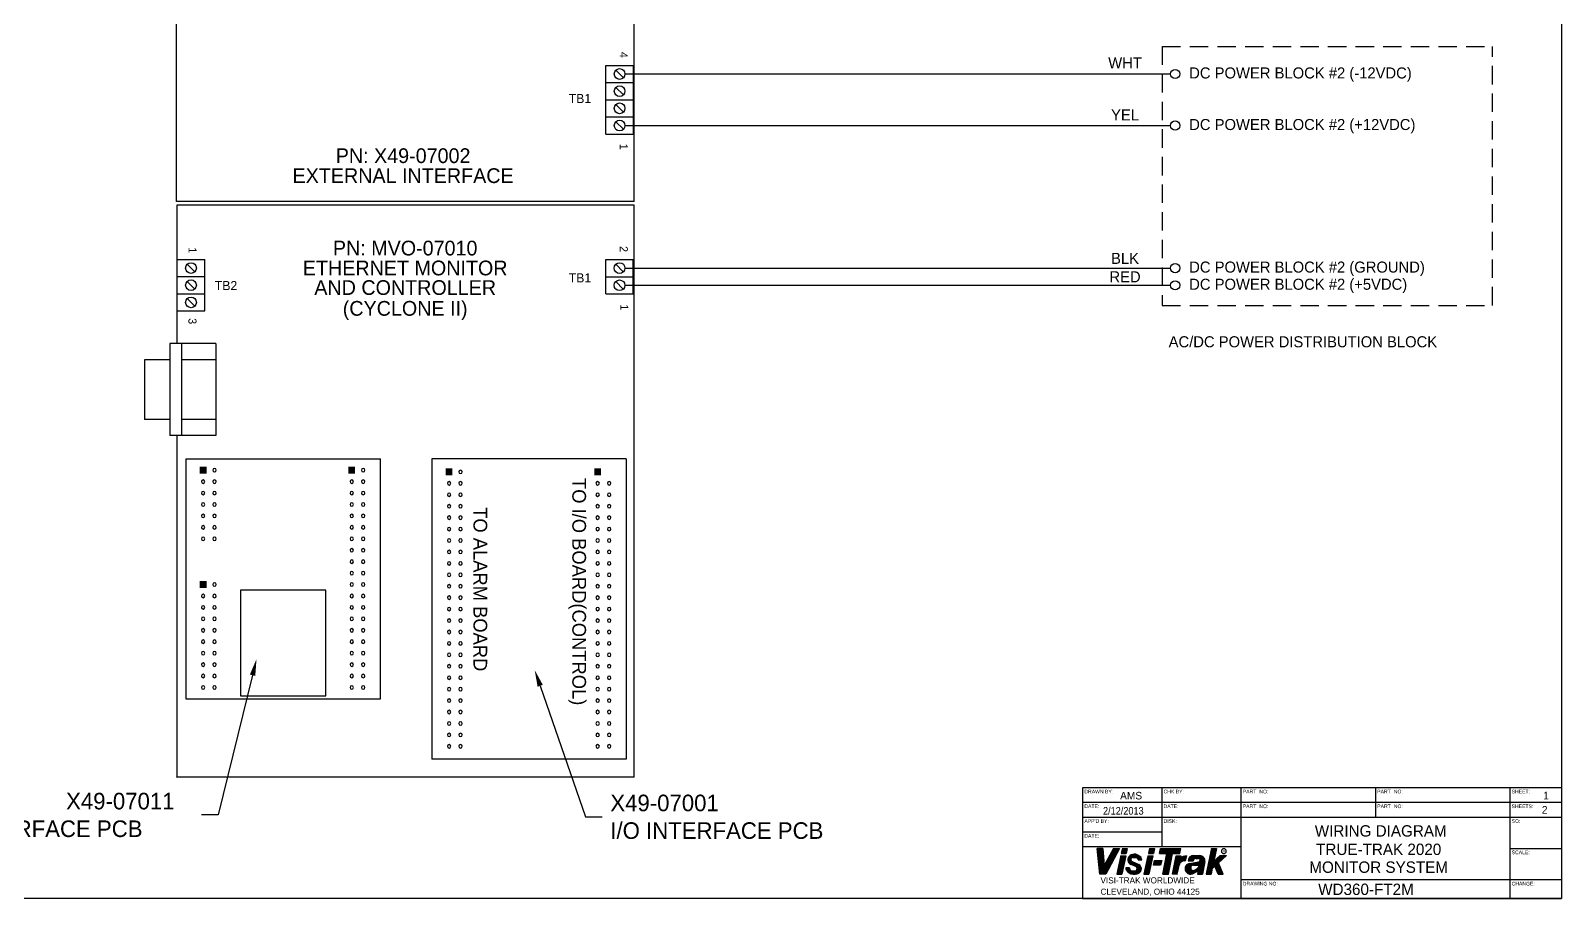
# Model space of a CAD drawing. Extents: x -174 to 511, y -146 to 77.
# Drawn here: x -0.46 to 20.32, y -146.17 to -134.39 of the extents above; entities that cross this region are included whole.
import ezdxf
from ezdxf.enums import TextEntityAlignment as Align

# ---------------------------------------------------------------- set-up
doc = ezdxf.new("R2010")
doc.units = 0
doc.header["$MEASUREMENT"] = 0
doc.linetypes.add('HIDDEN', pattern=[0.375, 0.25, -0.125])
doc.layers.get('0').update_dxf_attribs({"linetype": 'CONTINUOUS'})
for name, color, linetype in [('1', 3, 'CONTINUOUS'), ('1-TOP', 6, 'CONTINUOUS'), ('2-BOTTOM', 7, 'CONTINUOUS'), ('3-SILK1', 9, 'CONTINUOUS'), ('5-BORDERS_PHO', 15, 'CONTINUOUS'), ('TERMINALS', 3, 'CONTINUOUS'), ('TITLE', 2, 'CONTINUOUS')]:
    doc.layers.add(name, color=color, linetype=linetype)

msp = doc.modelspace()

# ---------------------------------------------------------------- linework, layer by layer
at = {"linetype": 'HIDDEN'}
for p, q in [((14.901, -134.609), (14.901, -138.124)), ((14.901, -134.609), (19.383, -134.609)), ((19.383, -138.124), (19.383, -134.609)), ((14.901, -138.124), (19.383, -138.124))]:
    msp.add_line(p, q, dxfattribs=at)
at = {"color": 7}
for p, q in [((7.608, -134.983), (15.013, -134.983)), ((7.608, -135.683), (15.013, -135.683)), ((7.606, -137.618), (15.013, -137.618)), ((7.606, -137.851), (15.013, -137.851)), ((2.055, -138.642), (1.43, -138.642)), ((1.43, -138.642), (1.43, -139.892)), ((1.43, -138.861), (1.087, -138.861)), ((2.055, -138.861), (1.587, -138.861)), ((1.43, -139.673), (1.087, -139.673)), ((2.055, -139.673), (1.587, -139.673)), ((2.055, -139.892), (1.43, -139.892)), ((20.319, -144.673), (20.319, -146.173)), ((13.819, -146.173), (20.319, -146.173))]:
    msp.add_line(p, q, dxfattribs=at)
at = {"color": 7, "linetype": 'Continuous'}
for p, q in [((4.987, -140.209), (4.987, -144.284)), ((7.625, -140.209), (4.987, -140.209)), ((7.625, -140.209), (7.625, -144.284)), ((7.625, -144.284), (4.987, -144.284))]:
    msp.add_line(p, q, dxfattribs=at)
at = {"color": 7}
for points in [[(2.552, -143.144), (2.084, -145.04), (1.859, -145.04)], [(6.457, -143.287), (7.071, -145.065), (7.296, -145.065)]]:
    msp.add_lwpolyline(points, dxfattribs=at)
for centre in [(15.076, -134.983), (15.076, -135.683), (15.076, -137.618), (15.076, -137.851)]:
    msp.add_circle(centre, 0.0625)
for centre, radius, start, end in [((1.648, -140.206), 0.000388, 90, 270), ((1.648, -140.206), 0.000388, 270, 90), ((1.648, -140.206), 0.000388, 90, 270), ((1.648, -140.206), 0.000388, 270, 90), ((1.648, -140.206), 0.000388, 90, 270), ((1.648, -140.206), 0.000388, 270, 90), ((1.648, -140.206), 0.000388, 90, 270), ((1.648, -140.206), 0.000388, 270, 90), ((2.036, -140.361), 0.0233, 90, 270), ((2.036, -140.361), 0.0233, 270, 90), ((4.054, -140.361), 0.0233, 90, 270), ((4.054, -140.361), 0.0233, 270, 90), ((5.375, -140.384), 0.0233, 90, 270), ((5.375, -140.384), 0.0233, 270, 90), ((1.881, -140.516), 0.0233, 90, 270), ((1.881, -140.672), 0.0233, 90, 270), ((1.881, -140.516), 0.0233, 270, 90), ((1.881, -140.672), 0.0233, 270, 90), ((2.036, -140.516), 0.0233, 90, 270), ((2.036, -140.672), 0.0233, 90, 270), ((2.036, -140.516), 0.0233, 270, 90), ((2.036, -140.672), 0.0233, 270, 90), ((3.899, -140.516), 0.0233, 90, 270), ((3.899, -140.672), 0.0233, 90, 270), ((3.899, -140.516), 0.0233, 270, 90), ((3.899, -140.672), 0.0233, 270, 90), ((4.054, -140.516), 0.0233, 90, 270), ((4.054, -140.672), 0.0233, 90, 270), ((4.054, -140.516), 0.0233, 270, 90), ((4.054, -140.672), 0.0233, 270, 90), ((5.22, -140.539), 0.0233, 90, 270), ((5.22, -140.694), 0.0233, 90, 270), ((5.22, -140.539), 0.0233, 270, 90), ((5.22, -140.694), 0.0233, 270, 90), ((5.375, -140.539), 0.0233, 90, 270), ((5.375, -140.694), 0.0233, 90, 270), ((5.375, -140.539), 0.0233, 270, 90), ((5.375, -140.694), 0.0233, 270, 90), ((7.237, -140.539), 0.0233, 90, 270), ((7.237, -140.694), 0.0233, 90, 270), ((7.237, -140.539), 0.0233, 270, 90), ((7.237, -140.694), 0.0233, 270, 90), ((7.393, -140.539), 0.0233, 90, 270), ((7.393, -140.694), 0.0233, 90, 270), ((7.393, -140.539), 0.0233, 270, 90), ((7.393, -140.694), 0.0233, 270, 90), ((1.881, -140.827), 0.0233, 90, 270), ((1.881, -140.827), 0.0233, 270, 90), ((2.036, -140.827), 0.0233, 90, 270), ((2.036, -140.827), 0.0233, 270, 90), ((3.899, -140.827), 0.0233, 90, 270), ((3.899, -140.827), 0.0233, 270, 90), ((4.054, -140.827), 0.0233, 90, 270), ((4.054, -140.827), 0.0233, 270, 90), ((5.22, -140.85), 0.0233, 90, 270), ((5.22, -140.85), 0.0233, 270, 90), ((5.375, -140.85), 0.0233, 90, 270), ((5.375, -140.85), 0.0233, 270, 90), ((7.237, -140.85), 0.0233, 90, 270), ((7.237, -140.85), 0.0233, 270, 90), ((7.393, -140.85), 0.0233, 90, 270), ((7.393, -140.85), 0.0233, 270, 90), ((1.881, -140.982), 0.0233, 90, 270), ((1.881, -140.982), 0.0233, 270, 90), ((2.036, -140.982), 0.0233, 90, 270), ((2.036, -140.982), 0.0233, 270, 90), ((3.899, -140.982), 0.0233, 90, 270), ((3.899, -140.982), 0.0233, 270, 90), ((4.054, -140.982), 0.0233, 90, 270), ((4.054, -140.982), 0.0233, 270, 90), ((5.22, -141.005), 0.0233, 90, 270), ((5.22, -141.005), 0.0233, 270, 90), ((5.375, -141.005), 0.0233, 90, 270), ((5.375, -141.005), 0.0233, 270, 90), ((7.237, -141.005), 0.0233, 90, 270), ((7.237, -141.005), 0.0233, 270, 90), ((7.393, -141.005), 0.0233, 90, 270), ((7.393, -141.005), 0.0233, 270, 90), ((1.881, -141.137), 0.0233, 90, 270), ((1.881, -141.292), 0.0233, 90, 270), ((1.881, -141.137), 0.0233, 270, 90), ((1.881, -141.292), 0.0233, 270, 90), ((2.036, -141.137), 0.0233, 90, 270), ((2.036, -141.292), 0.0233, 90, 270), ((2.036, -141.137), 0.0233, 270, 90), ((2.036, -141.292), 0.0233, 270, 90), ((3.899, -141.137), 0.0233, 90, 270), ((3.899, -141.292), 0.0233, 90, 270), ((3.899, -141.137), 0.0233, 270, 90), ((3.899, -141.292), 0.0233, 270, 90), ((4.054, -141.137), 0.0233, 90, 270), ((4.054, -141.292), 0.0233, 90, 270), ((4.054, -141.137), 0.0233, 270, 90), ((4.054, -141.292), 0.0233, 270, 90), ((5.22, -141.16), 0.0233, 90, 270), ((5.22, -141.315), 0.0233, 90, 270), ((5.22, -141.16), 0.0233, 270, 90), ((5.22, -141.315), 0.0233, 270, 90), ((5.375, -141.16), 0.0233, 90, 270), ((5.375, -141.315), 0.0233, 90, 270), ((5.375, -141.16), 0.0233, 270, 90), ((5.375, -141.315), 0.0233, 270, 90), ((7.237, -141.16), 0.0233, 90, 270), ((7.237, -141.315), 0.0233, 90, 270), ((7.237, -141.16), 0.0233, 270, 90), ((7.237, -141.315), 0.0233, 270, 90), ((7.393, -141.16), 0.0233, 90, 270), ((7.393, -141.315), 0.0233, 90, 270), ((7.393, -141.16), 0.0233, 270, 90), ((7.393, -141.315), 0.0233, 270, 90), ((3.899, -141.448), 0.0233, 90, 270), ((3.899, -141.448), 0.0233, 270, 90), ((4.054, -141.448), 0.0233, 90, 270), ((4.054, -141.448), 0.0233, 270, 90), ((5.22, -141.47), 0.0233, 90, 270), ((5.22, -141.47), 0.0233, 270, 90), ((5.375, -141.47), 0.0233, 90, 270), ((5.375, -141.47), 0.0233, 270, 90), ((7.237, -141.47), 0.0233, 90, 270), ((7.237, -141.47), 0.0233, 270, 90), ((7.393, -141.47), 0.0233, 90, 270), ((7.393, -141.47), 0.0233, 270, 90), ((3.899, -141.603), 0.0233, 90, 270), ((3.899, -141.603), 0.0233, 270, 90), ((4.054, -141.603), 0.0233, 90, 270), ((4.054, -141.603), 0.0233, 270, 90), ((5.22, -141.626), 0.0233, 90, 270), ((5.22, -141.626), 0.0233, 270, 90), ((5.375, -141.626), 0.0233, 90, 270), ((5.375, -141.626), 0.0233, 270, 90), ((7.237, -141.626), 0.0233, 90, 270), ((7.237, -141.626), 0.0233, 270, 90), ((7.393, -141.626), 0.0233, 90, 270), ((7.393, -141.626), 0.0233, 270, 90), ((2.036, -141.913), 0.0233, 90, 270), ((2.036, -141.913), 0.0233, 270, 90), ((3.899, -141.758), 0.0233, 90, 270), ((3.899, -141.913), 0.0233, 90, 270), ((3.899, -141.758), 0.0233, 270, 90), ((3.899, -141.913), 0.0233, 270, 90), ((4.054, -141.758), 0.0233, 90, 270), ((4.054, -141.913), 0.0233, 90, 270), ((4.054, -141.758), 0.0233, 270, 90), ((4.054, -141.913), 0.0233, 270, 90), ((5.22, -141.781), 0.0233, 90, 270), ((5.22, -141.936), 0.0233, 90, 270), ((5.22, -141.781), 0.0233, 270, 90), ((5.22, -141.936), 0.0233, 270, 90), ((5.375, -141.781), 0.0233, 90, 270), ((5.375, -141.936), 0.0233, 90, 270), ((5.375, -141.781), 0.0233, 270, 90), ((5.375, -141.936), 0.0233, 270, 90), ((7.237, -141.781), 0.0233, 90, 270), ((7.237, -141.936), 0.0233, 90, 270), ((7.237, -141.781), 0.0233, 270, 90), ((7.237, -141.936), 0.0233, 270, 90), ((7.393, -141.781), 0.0233, 90, 270), ((7.393, -141.936), 0.0233, 90, 270), ((7.393, -141.781), 0.0233, 270, 90), ((7.393, -141.936), 0.0233, 270, 90), ((1.881, -142.069), 0.0233, 90, 270), ((1.881, -142.069), 0.0233, 270, 90), ((2.036, -142.069), 0.0233, 90, 270), ((2.036, -142.069), 0.0233, 270, 90), ((3.899, -142.069), 0.0233, 90, 270), ((3.899, -142.069), 0.0233, 270, 90), ((4.054, -142.069), 0.0233, 90, 270), ((4.054, -142.069), 0.0233, 270, 90), ((5.22, -142.091), 0.0233, 90, 270), ((5.22, -142.091), 0.0233, 270, 90), ((5.375, -142.091), 0.0233, 90, 270), ((5.375, -142.091), 0.0233, 270, 90), ((7.237, -142.091), 0.0233, 90, 270), ((7.237, -142.091), 0.0233, 270, 90), ((7.393, -142.091), 0.0233, 90, 270), ((7.393, -142.091), 0.0233, 270, 90), ((1.881, -142.224), 0.0233, 90, 270), ((1.881, -142.224), 0.0233, 270, 90), ((2.036, -142.224), 0.0233, 90, 270), ((2.036, -142.224), 0.0233, 270, 90), ((3.899, -142.224), 0.0233, 90, 270), ((3.899, -142.224), 0.0233, 270, 90), ((4.054, -142.224), 0.0233, 90, 270), ((4.054, -142.224), 0.0233, 270, 90), ((5.22, -142.246), 0.0233, 90, 270), ((5.22, -142.246), 0.0233, 270, 90), ((5.375, -142.246), 0.0233, 90, 270), ((5.375, -142.246), 0.0233, 270, 90), ((7.237, -142.246), 0.0233, 90, 270), ((7.237, -142.246), 0.0233, 270, 90), ((7.393, -142.246), 0.0233, 90, 270), ((7.393, -142.246), 0.0233, 270, 90), ((1.881, -142.379), 0.0233, 90, 270), ((1.881, -142.534), 0.0233, 90, 270), ((1.881, -142.379), 0.0233, 270, 90), ((1.881, -142.534), 0.0233, 270, 90), ((2.036, -142.379), 0.0233, 90, 270), ((2.036, -142.534), 0.0233, 90, 270), ((2.036, -142.379), 0.0233, 270, 90), ((2.036, -142.534), 0.0233, 270, 90), ((3.899, -142.379), 0.0233, 90, 270), ((3.899, -142.534), 0.0233, 90, 270), ((3.899, -142.379), 0.0233, 270, 90), ((3.899, -142.534), 0.0233, 270, 90), ((4.054, -142.379), 0.0233, 90, 270), ((4.054, -142.534), 0.0233, 90, 270), ((4.054, -142.379), 0.0233, 270, 90), ((4.054, -142.534), 0.0233, 270, 90), ((5.22, -142.402), 0.0233, 90, 270), ((5.22, -142.557), 0.0233, 90, 270), ((5.22, -142.402), 0.0233, 270, 90), ((5.22, -142.557), 0.0233, 270, 90), ((5.375, -142.402), 0.0233, 90, 270), ((5.375, -142.557), 0.0233, 90, 270), ((5.375, -142.402), 0.0233, 270, 90), ((5.375, -142.557), 0.0233, 270, 90), ((7.237, -142.402), 0.0233, 90, 270), ((7.237, -142.557), 0.0233, 90, 270), ((7.237, -142.402), 0.0233, 270, 90), ((7.237, -142.557), 0.0233, 270, 90), ((7.393, -142.402), 0.0233, 90, 270), ((7.393, -142.557), 0.0233, 90, 270), ((7.393, -142.402), 0.0233, 270, 90), ((7.393, -142.557), 0.0233, 270, 90), ((1.881, -142.689), 0.0233, 90, 270), ((1.881, -142.689), 0.0233, 270, 90), ((2.036, -142.689), 0.0233, 90, 270), ((2.036, -142.689), 0.0233, 270, 90), ((3.899, -142.689), 0.0233, 90, 270), ((3.899, -142.689), 0.0233, 270, 90), ((4.054, -142.689), 0.0233, 90, 270), ((4.054, -142.689), 0.0233, 270, 90), ((5.22, -142.712), 0.0233, 90, 270), ((5.22, -142.712), 0.0233, 270, 90), ((5.375, -142.712), 0.0233, 90, 270), ((5.375, -142.712), 0.0233, 270, 90), ((7.237, -142.712), 0.0233, 90, 270), ((7.237, -142.712), 0.0233, 270, 90), ((7.393, -142.712), 0.0233, 90, 270), ((7.393, -142.712), 0.0233, 270, 90), ((1.881, -142.845), 0.0233, 90, 270), ((1.881, -142.845), 0.0233, 270, 90), ((2.036, -142.845), 0.0233, 90, 270), ((2.036, -142.845), 0.0233, 270, 90), ((3.899, -142.845), 0.0233, 90, 270), ((3.899, -142.845), 0.0233, 270, 90), ((4.054, -142.845), 0.0233, 90, 270), ((4.054, -142.845), 0.0233, 270, 90), ((5.22, -142.867), 0.0233, 90, 270), ((5.22, -142.867), 0.0233, 270, 90), ((5.375, -142.867), 0.0233, 90, 270), ((5.375, -142.867), 0.0233, 270, 90), ((7.237, -142.867), 0.0233, 90, 270), ((7.237, -142.867), 0.0233, 270, 90), ((7.393, -142.867), 0.0233, 90, 270), ((7.393, -142.867), 0.0233, 270, 90), ((1.881, -143), 0.0233, 90, 270), ((1.881, -143.155), 0.0233, 90, 270), ((1.881, -143), 0.0233, 270, 90), ((1.881, -143.155), 0.0233, 270, 90), ((2.036, -143), 0.0233, 90, 270), ((2.036, -143.155), 0.0233, 90, 270), ((2.036, -143), 0.0233, 270, 90), ((2.036, -143.155), 0.0233, 270, 90), ((3.899, -143), 0.0233, 90, 270), ((3.899, -143.155), 0.0233, 90, 270), ((3.899, -143), 0.0233, 270, 90), ((3.899, -143.155), 0.0233, 270, 90), ((4.054, -143), 0.0233, 90, 270), ((4.054, -143.155), 0.0233, 90, 270), ((4.054, -143), 0.0233, 270, 90), ((4.054, -143.155), 0.0233, 270, 90), ((5.22, -143.022), 0.0233, 90, 270), ((5.22, -143.178), 0.0233, 90, 270), ((5.22, -143.022), 0.0233, 270, 90), ((5.22, -143.178), 0.0233, 270, 90), ((5.375, -143.022), 0.0233, 90, 270), ((5.375, -143.178), 0.0233, 90, 270), ((5.375, -143.022), 0.0233, 270, 90), ((5.375, -143.178), 0.0233, 270, 90), ((7.237, -143.022), 0.0233, 90, 270), ((7.237, -143.178), 0.0233, 90, 270), ((7.237, -143.022), 0.0233, 270, 90), ((7.237, -143.178), 0.0233, 270, 90), ((7.393, -143.022), 0.0233, 90, 270), ((7.393, -143.178), 0.0233, 90, 270), ((7.393, -143.022), 0.0233, 270, 90), ((7.393, -143.178), 0.0233, 270, 90), ((1.881, -143.31), 0.0233, 90, 270), ((1.881, -143.31), 0.0233, 270, 90), ((2.036, -143.31), 0.0233, 90, 270), ((2.036, -143.31), 0.0233, 270, 90), ((3.899, -143.31), 0.0233, 90, 270), ((3.899, -143.31), 0.0233, 270, 90), ((4.054, -143.31), 0.0233, 90, 270), ((4.054, -143.31), 0.0233, 90, 270), ((4.054, -143.31), 0.0233, 90, 270), ((4.054, -143.31), 0.0233, 270, 90), ((4.054, -143.31), 0.0233, 270, 90), ((4.054, -143.31), 0.0233, 270, 90), ((5.22, -143.333), 0.0233, 90, 270), ((5.22, -143.333), 0.0233, 270, 90), ((5.375, -143.333), 0.0233, 90, 270), ((5.375, -143.333), 0.0233, 270, 90), ((7.237, -143.333), 0.0233, 90, 270), ((7.237, -143.333), 0.0233, 270, 90), ((7.393, -143.333), 0.0233, 90, 270), ((7.393, -143.333), 0.0233, 270, 90), ((1.648, -143.465), 0.000388, 90, 270), ((1.648, -143.465), 0.000388, 270, 90), ((1.648, -143.465), 0.000388, 90, 270), ((1.648, -143.465), 0.000388, 270, 90), ((5.22, -143.488), 0.0233, 90, 270), ((5.22, -143.488), 0.0233, 270, 90), ((5.375, -143.488), 0.0233, 90, 270), ((5.375, -143.488), 0.0233, 270, 90), ((7.237, -143.488), 0.0233, 90, 270), ((7.237, -143.488), 0.0233, 270, 90), ((7.393, -143.488), 0.0233, 90, 270), ((7.393, -143.488), 0.0233, 270, 90), ((5.22, -143.643), 0.0233, 90, 270), ((5.22, -143.799), 0.0233, 90, 270), ((5.22, -143.643), 0.0233, 270, 90), ((5.22, -143.799), 0.0233, 270, 90), ((5.375, -143.643), 0.0233, 90, 270), ((5.375, -143.799), 0.0233, 90, 270), ((5.375, -143.643), 0.0233, 270, 90), ((5.375, -143.799), 0.0233, 270, 90), ((7.237, -143.643), 0.0233, 90, 270), ((7.237, -143.799), 0.0233, 90, 270), ((7.237, -143.643), 0.0233, 270, 90), ((7.237, -143.799), 0.0233, 270, 90), ((7.393, -143.643), 0.0233, 90, 270), ((7.393, -143.799), 0.0233, 90, 270), ((7.393, -143.643), 0.0233, 270, 90), ((7.393, -143.799), 0.0233, 270, 90), ((5.22, -143.954), 0.0233, 90, 270), ((5.22, -143.954), 0.0233, 270, 90), ((5.375, -143.954), 0.0233, 90, 270), ((5.375, -143.954), 0.0233, 270, 90), ((7.237, -143.954), 0.0233, 90, 270), ((7.237, -143.954), 0.0233, 270, 90), ((7.393, -143.954), 0.0233, 90, 270), ((7.393, -143.954), 0.0233, 270, 90), ((5.22, -144.109), 0.0233, 90, 270), ((5.22, -144.109), 0.0233, 270, 90), ((5.375, -144.109), 0.0233, 90, 270), ((5.375, -144.109), 0.0233, 270, 90), ((7.237, -144.109), 0.0233, 90, 270), ((7.237, -144.109), 0.0233, 270, 90), ((7.393, -144.109), 0.0233, 90, 270), ((7.393, -144.109), 0.0233, 270, 90), ((1.524, -144.525), 0.00194, 90, 270), ((1.524, -144.525), 0.00194, 90, 270), ((1.524, -144.525), 0.00194, 90, 270), ((1.524, -144.525), 0.00194, 90, 270), ((1.524, -144.525), 0.00194, 270, 90), ((1.524, -144.525), 0.00194, 270, 90), ((1.524, -144.525), 0.00194, 270, 90), ((1.524, -144.525), 0.00194, 270, 90), ((7.732, -144.525), 0.00194, 90, 270), ((7.732, -144.525), 0.00194, 90, 270), ((7.732, -144.525), 0.00194, 90, 270), ((7.732, -144.525), 0.00194, 90, 270), ((7.732, -144.525), 0.00194, 270, 90), ((7.732, -144.525), 0.00194, 270, 90), ((7.732, -144.525), 0.00194, 270, 90), ((7.732, -144.525), 0.00194, 270, 90)]:
    msp.add_arc(centre, radius, start, end, dxfattribs=at)
for points in [[(1.928, -140.408), (1.835, -140.408), (1.928, -140.315), (1.835, -140.315)], [(3.945, -140.408), (3.852, -140.408), (3.945, -140.315), (3.852, -140.315)], [(5.266, -140.431), (5.173, -140.431), (5.266, -140.337), (5.173, -140.337)], [(7.284, -140.431), (7.191, -140.431), (7.284, -140.337), (7.191, -140.337)], [(1.928, -141.96), (1.835, -141.96), (1.928, -141.867), (1.835, -141.867)], [(2.516, -143.135), (2.606, -142.925), (2.589, -143.153)], [(6.421, -143.3), (6.383, -143.075), (6.492, -143.275)]]:
    msp.add_solid(points, dxfattribs=at)
at = {"layer": '1-TOP', "color": 7, "linetype": 'Continuous'}
for p, q in [((1.52, -136.716), (1.52, -127.404)), ((7.732, -136.716), (7.732, -127.404))]:
    msp.add_line(p, q, dxfattribs=at)
at = {"layer": '1-TOP', "color": 7}
for p, q in [((7.732, -136.764), (1.524, -136.764)), ((1.524, -136.764), (1.524, -138.642)), ((7.732, -144.525), (7.732, -136.764)), ((1.587, -138.642), (1.587, -139.892)), ((2.055, -138.642), (2.055, -139.892)), ((1.087, -138.861), (1.087, -139.673)), ((1.524, -139.892), (1.524, -144.525)), ((1.524, -144.525), (7.732, -144.525))]:
    msp.add_line(p, q, dxfattribs=at)
at = {"layer": '2-BOTTOM', "color": 7}
msp.add_line((7.732, -136.716), (1.52, -136.716), dxfattribs=at)
at = {"layer": '5-BORDERS_PHO', "color": 7}
for p, q in [((1.648, -140.206), (1.648, -143.465)), ((1.648, -140.206), (4.287, -140.206)), ((4.287, -143.465), (4.287, -140.206)), ((2.389, -141.989), (2.389, -143.425)), ((3.546, -141.989), (2.389, -141.989)), ((3.546, -143.425), (3.546, -141.989)), ((1.648, -143.465), (4.287, -143.465)), ((2.389, -143.425), (3.546, -143.425))]:
    msp.add_line(p, q, dxfattribs=at)
at = {"layer": 'TERMINALS', "color": 7}
for p, q in [((7.348, -135.099), (7.348, -134.866)), ((7.348, -134.866), (7.722, -134.866)), ((7.587, -135.034), (7.484, -134.931)), ((7.722, -134.983), (7.722, -134.866)), ((7.722, -135.216), (7.722, -134.983)), ((7.348, -135.333), (7.348, -135.099)), ((7.348, -135.099), (7.722, -135.099)), ((7.484, -135.165), (7.587, -135.268)), ((7.722, -135.449), (7.722, -135.216)), ((7.348, -135.566), (7.348, -135.333)), ((7.348, -135.333), (7.722, -135.333)), ((7.587, -135.501), (7.484, -135.398)), ((7.722, -135.683), (7.722, -135.449)), ((7.348, -135.8), (7.348, -135.566)), ((7.348, -135.566), (7.722, -135.566)), ((7.484, -135.631), (7.587, -135.734)), ((7.722, -135.8), (7.722, -135.683)), ((7.348, -135.8), (7.722, -135.8)), ((7.348, -135.8), (7.722, -135.8)), ((1.53, -137.5), (1.904, -137.5)), ((1.53, -137.733), (1.53, -137.5)), ((1.904, -137.617), (1.904, -137.5)), ((7.347, -137.735), (7.347, -137.501)), ((7.347, -137.501), (7.721, -137.501)), ((7.721, -137.618), (7.721, -137.501)), ((1.53, -137.967), (1.53, -137.733)), ((1.53, -137.733), (1.904, -137.733)), ((1.769, -137.668), (1.666, -137.565)), ((1.904, -137.85), (1.904, -137.617)), ((7.347, -137.968), (7.347, -137.735)), ((7.347, -137.735), (7.721, -137.735)), ((7.585, -137.669), (7.482, -137.566)), ((7.721, -137.851), (7.721, -137.618)), ((1.53, -137.967), (1.904, -137.967)), ((1.53, -138.2), (1.53, -137.967)), ((1.666, -137.799), (1.769, -137.902)), ((1.904, -138.2), (1.904, -137.85)), ((7.347, -137.968), (7.721, -137.968)), ((7.482, -137.8), (7.585, -137.903)), ((7.721, -137.968), (7.721, -137.851)), ((1.769, -138.135), (1.666, -138.032)), ((1.53, -138.2), (1.904, -138.2))]:
    msp.add_line(p, q, dxfattribs=at)
for centre in [(7.535, -134.983), (7.535, -135.216), (7.535, -135.449), (7.535, -135.683), (1.717, -137.617), (7.534, -137.618), (1.717, -137.85), (7.534, -137.851), (1.717, -138.083)]:
    msp.add_circle(centre, 0.0728, dxfattribs=at)
at = {"layer": 'TITLE', "color": 7}
for p, q in [((20.319, -124.723), (20.319, -146.173)), ((20.319, -144.673), (13.819, -144.673)), ((13.819, -144.673), (13.819, -146.173)), ((14.894, -144.673), (14.894, -145.473)), ((15.969, -144.673), (15.969, -146.173)), ((17.794, -144.673), (17.794, -145.073)), ((19.619, -144.673), (19.619, -146.173)), ((20.319, -144.873), (13.819, -144.873)), ((20.319, -145.073), (13.819, -145.073)), ((14.894, -145.273), (13.819, -145.273)), ((15.969, -145.473), (13.819, -145.473)), ((14.094, -145.495), (14.017, -145.495)), ((14.056, -145.842), (14.017, -145.495)), ((14.018, -145.503), (14.026, -145.495)), ((14.019, -145.511), (14.035, -145.495)), ((14.02, -145.519), (14.044, -145.495)), ((14.021, -145.527), (14.052, -145.495)), ((14.022, -145.535), (14.061, -145.495)), ((14.022, -145.543), (14.07, -145.495)), ((14.023, -145.551), (14.079, -145.495)), ((14.024, -145.559), (14.088, -145.495)), ((14.025, -145.567), (14.094, -145.498)), ((14.026, -145.575), (14.095, -145.506)), ((14.027, -145.583), (14.096, -145.514)), ((14.028, -145.591), (14.096, -145.522)), ((14.029, -145.599), (14.097, -145.53)), ((14.03, -145.607), (14.098, -145.538)), ((14.03, -145.615), (14.098, -145.547)), ((14.031, -145.623), (14.099, -145.555)), ((14.032, -145.631), (14.1, -145.563)), ((14.033, -145.638), (14.1, -145.571)), ((14.034, -145.646), (14.101, -145.579)), ((14.035, -145.654), (14.102, -145.587)), ((14.036, -145.662), (14.103, -145.596)), ((14.037, -145.67), (14.103, -145.604)), ((14.038, -145.678), (14.104, -145.612)), ((14.038, -145.686), (14.105, -145.62)), ((14.039, -145.694), (14.105, -145.628)), ((14.04, -145.702), (14.106, -145.636)), ((14.041, -145.71), (14.107, -145.644)), ((14.042, -145.718), (14.107, -145.653)), ((14.043, -145.726), (14.108, -145.661)), ((14.051, -145.798), (14.282, -145.566)), ((14.052, -145.806), (14.271, -145.586)), ((14.053, -145.813), (14.261, -145.605)), ((14.053, -145.821), (14.251, -145.624)), ((14.054, -145.829), (14.24, -145.644)), ((14.055, -145.837), (14.23, -145.663)), ((14.094, -145.495), (14.113, -145.726)), ((14.239, -145.495), (14.113, -145.726)), ((14.114, -145.726), (14.292, -145.547)), ((14.124, -145.706), (14.303, -145.528)), ((14.32, -145.495), (14.133, -145.842)), ((14.135, -145.687), (14.313, -145.509)), ((14.145, -145.668), (14.318, -145.495)), ((14.156, -145.648), (14.309, -145.495)), ((14.166, -145.629), (14.3, -145.495)), ((14.177, -145.61), (14.291, -145.495)), ((14.187, -145.591), (14.282, -145.495)), ((14.197, -145.571), (14.273, -145.495)), ((14.208, -145.552), (14.265, -145.495)), ((14.218, -145.533), (14.256, -145.495)), ((14.229, -145.513), (14.247, -145.495)), ((14.239, -145.495), (14.32, -145.495)), ((14.338, -145.596), (14.283, -145.842)), ((14.304, -145.747), (14.391, -145.661)), ((14.307, -145.736), (14.393, -145.649)), ((14.309, -145.725), (14.396, -145.638)), ((14.312, -145.713), (14.398, -145.627)), ((14.314, -145.702), (14.401, -145.615)), ((14.317, -145.691), (14.403, -145.604)), ((14.319, -145.679), (14.402, -145.596)), ((14.322, -145.668), (14.393, -145.596)), ((14.324, -145.657), (14.384, -145.596)), ((14.327, -145.645), (14.376, -145.596)), ((14.329, -145.634), (14.367, -145.596)), ((14.332, -145.622), (14.358, -145.596)), ((14.334, -145.611), (14.349, -145.596)), ((14.336, -145.596), (14.406, -145.596)), ((14.337, -145.6), (14.34, -145.596)), ((14.338, -145.596), (14.405, -145.596)), ((14.36, -145.495), (14.345, -145.563)), ((14.345, -145.563), (14.413, -145.563)), ((14.347, -145.554), (14.406, -145.495)), ((14.347, -145.563), (14.415, -145.495)), ((14.35, -145.543), (14.397, -145.495)), ((14.405, -145.596), (14.351, -145.842)), ((14.352, -145.532), (14.388, -145.495)), ((14.355, -145.52), (14.379, -145.495)), ((14.356, -145.563), (14.423, -145.496)), ((14.357, -145.509), (14.371, -145.495)), ((14.36, -145.495), (14.423, -145.495)), ((14.36, -145.497), (14.362, -145.495)), ((14.365, -145.563), (14.421, -145.507)), ((14.374, -145.563), (14.419, -145.517)), ((14.383, -145.563), (14.418, -145.528)), ((14.392, -145.563), (14.416, -145.538)), ((14.4, -145.563), (14.415, -145.548)), ((14.409, -145.563), (14.413, -145.559)), ((14.423, -145.495), (14.413, -145.563)), ((14.433, -145.654), (14.514, -145.573)), ((14.433, -145.645), (14.503, -145.575)), ((14.434, -145.662), (14.523, -145.573)), ((14.434, -145.635), (14.491, -145.578)), ((14.436, -145.669), (14.532, -145.573)), ((14.438, -145.622), (14.477, -145.584)), ((14.438, -145.675), (14.474, -145.639)), ((14.441, -145.681), (14.474, -145.649)), ((14.444, -145.687), (14.475, -145.656)), ((14.448, -145.692), (14.479, -145.661)), ((14.493, -145.62), (14.54, -145.574)), ((14.503, -145.62), (14.547, -145.575)), ((14.505, -145.62), (14.538, -145.62)), ((14.511, -145.62), (14.554, -145.577)), ((14.52, -145.62), (14.561, -145.579)), ((14.529, -145.62), (14.567, -145.582)), ((14.538, -145.62), (14.573, -145.585)), ((14.546, -145.621), (14.579, -145.588)), ((14.552, -145.623), (14.584, -145.591)), ((14.558, -145.626), (14.589, -145.595)), ((14.563, -145.63), (14.594, -145.599)), ((14.567, -145.635), (14.599, -145.603)), ((14.57, -145.641), (14.603, -145.607)), ((14.572, -145.648), (14.607, -145.612)), ((14.572, -145.649), (14.622, -145.649)), ((14.579, -145.649), (14.611, -145.617)), ((14.588, -145.649), (14.615, -145.623)), ((14.597, -145.649), (14.617, -145.629)), ((14.605, -145.649), (14.619, -145.636)), ((14.614, -145.649), (14.621, -145.643)), ((14.707, -145.596), (14.653, -145.842)), ((14.706, -145.596), (14.653, -145.842)), ((14.673, -145.749), (14.76, -145.663)), ((14.676, -145.738), (14.763, -145.651)), ((14.678, -145.727), (14.765, -145.64)), ((14.681, -145.715), (14.768, -145.629)), ((14.684, -145.704), (14.77, -145.617)), ((14.686, -145.693), (14.773, -145.606)), ((14.689, -145.681), (14.773, -145.596)), ((14.691, -145.67), (14.764, -145.596)), ((14.694, -145.659), (14.756, -145.596)), ((14.696, -145.647), (14.747, -145.596)), ((14.699, -145.636), (14.738, -145.596)), ((14.701, -145.624), (14.729, -145.596)), ((14.704, -145.613), (14.72, -145.596)), ((14.706, -145.596), (14.776, -145.596)), ((14.706, -145.602), (14.711, -145.596)), ((14.707, -145.596), (14.775, -145.596)), ((14.73, -145.495), (14.715, -145.563)), ((14.715, -145.563), (14.782, -145.563)), ((14.716, -145.556), (14.777, -145.495)), ((14.719, -145.545), (14.768, -145.495)), ((14.719, -145.563), (14.786, -145.495)), ((14.775, -145.596), (14.72, -145.842)), ((14.721, -145.534), (14.759, -145.495)), ((14.724, -145.522), (14.751, -145.495)), ((14.726, -145.511), (14.742, -145.495)), ((14.727, -145.563), (14.795, -145.495)), ((14.729, -145.499), (14.733, -145.495)), ((14.73, -145.495), (14.797, -145.495)), ((14.736, -145.563), (14.795, -145.504)), ((14.745, -145.563), (14.793, -145.515)), ((14.754, -145.563), (14.79, -145.526)), ((14.763, -145.563), (14.788, -145.538)), ((14.772, -145.563), (14.785, -145.549)), ((14.781, -145.563), (14.783, -145.561)), ((14.797, -145.495), (14.782, -145.563)), ((14.783, -145.722), (14.797, -145.659)), ((14.783, -145.719), (14.843, -145.659)), ((14.786, -145.707), (14.835, -145.659)), ((14.789, -145.696), (14.826, -145.659)), ((14.79, -145.722), (14.852, -145.659)), ((14.791, -145.685), (14.817, -145.659)), ((14.794, -145.673), (14.808, -145.659)), ((14.797, -145.659), (14.894, -145.659)), ((14.797, -145.662), (14.799, -145.659)), ((14.798, -145.722), (14.861, -145.659)), ((14.807, -145.722), (14.87, -145.659)), ((14.816, -145.722), (14.879, -145.659)), ((14.825, -145.722), (14.888, -145.659)), ((14.834, -145.722), (14.893, -145.663)), ((14.864, -145.563), (14.879, -145.495)), ((14.864, -145.563), (14.965, -145.563)), ((14.865, -145.558), (14.927, -145.495)), ((14.868, -145.546), (14.919, -145.495)), ((14.869, -145.563), (14.936, -145.495)), ((14.87, -145.535), (14.91, -145.495)), ((14.873, -145.524), (14.901, -145.495)), ((14.875, -145.513), (14.892, -145.495)), ((14.877, -145.501), (14.883, -145.495)), ((14.878, -145.563), (14.945, -145.495)), ((14.879, -145.495), (15.153, -145.495)), ((14.894, -145.659), (14.879, -145.722)), ((14.887, -145.563), (14.954, -145.495)), ((14.895, -145.563), (14.963, -145.495)), ((14.904, -145.563), (14.972, -145.495)), ((14.908, -145.842), (14.965, -145.563)), ((14.913, -145.563), (14.98, -145.495)), ((14.922, -145.563), (14.989, -145.495)), ((14.926, -145.753), (15.023, -145.656)), ((14.928, -145.742), (15.025, -145.645)), ((14.93, -145.731), (15.028, -145.634)), ((14.931, -145.563), (14.998, -145.495)), ((14.933, -145.72), (15.03, -145.623)), ((14.935, -145.709), (15.032, -145.612)), ((14.937, -145.698), (15.034, -145.601)), ((14.94, -145.563), (15.007, -145.495)), ((14.94, -145.686), (15.037, -145.589)), ((14.942, -145.675), (15.039, -145.578)), ((14.944, -145.664), (15.041, -145.567)), ((14.947, -145.653), (15.104, -145.495)), ((14.948, -145.563), (15.016, -145.495)), ((14.949, -145.642), (15.095, -145.495)), ((14.951, -145.631), (15.087, -145.495)), ((14.954, -145.62), (15.078, -145.495)), ((14.956, -145.608), (15.069, -145.495)), ((14.957, -145.563), (15.025, -145.495)), ((14.958, -145.597), (15.06, -145.495)), ((14.96, -145.586), (15.051, -145.495)), ((14.963, -145.575), (15.042, -145.495)), ((14.965, -145.564), (15.033, -145.495)), ((14.985, -145.842), (15.042, -145.563)), ((15.038, -145.842), (15.088, -145.596)), ((15.042, -145.563), (15.139, -145.563)), ((15.046, -145.563), (15.113, -145.495)), ((15.051, -145.779), (15.226, -145.603)), ((15.053, -145.768), (15.224, -145.597)), ((15.055, -145.563), (15.122, -145.495)), ((15.055, -145.756), (15.215, -145.597)), ((15.058, -145.745), (15.204, -145.599)), ((15.06, -145.734), (15.192, -145.602)), ((15.062, -145.723), (15.178, -145.607)), ((15.063, -145.563), (15.131, -145.495)), ((15.065, -145.712), (15.157, -145.62)), ((15.067, -145.701), (15.152, -145.616)), ((15.069, -145.69), (15.154, -145.605)), ((15.071, -145.678), (15.153, -145.596)), ((15.072, -145.563), (15.14, -145.495)), ((15.074, -145.667), (15.145, -145.596)), ((15.076, -145.656), (15.136, -145.596)), ((15.078, -145.645), (15.127, -145.596)), ((15.081, -145.563), (15.148, -145.495)), ((15.081, -145.634), (15.118, -145.596)), ((15.083, -145.623), (15.109, -145.596)), ((15.085, -145.612), (15.1, -145.596)), ((15.088, -145.596), (15.156, -145.596)), ((15.088, -145.6), (15.092, -145.596)), ((15.09, -145.563), (15.152, -145.501)), ((15.099, -145.563), (15.149, -145.512)), ((15.108, -145.563), (15.147, -145.523)), ((15.116, -145.563), (15.145, -145.535)), ((15.125, -145.563), (15.142, -145.546)), ((15.134, -145.563), (15.14, -145.557)), ((15.139, -145.563), (15.153, -145.495)), ((15.15, -145.625), (15.156, -145.596)), ((15.165, -145.673), (15.224, -145.614)), ((15.18, -145.667), (15.222, -145.625)), ((15.192, -145.664), (15.22, -145.636)), ((15.201, -145.664), (15.218, -145.647)), ((15.209, -145.664), (15.215, -145.658)), ((15.228, -145.596), (15.214, -145.665)), ((15.258, -145.646), (15.254, -145.665)), ((15.254, -145.665), (15.322, -145.665)), ((15.255, -145.663), (15.326, -145.592)), ((15.257, -145.652), (15.316, -145.593)), ((15.26, -145.64), (15.304, -145.596)), ((15.262, -145.665), (15.335, -145.592)), ((15.27, -145.665), (15.344, -145.592)), ((15.27, -145.622), (15.286, -145.605)), ((15.279, -145.665), (15.353, -145.592)), ((15.288, -145.665), (15.362, -145.592)), ((15.297, -145.665), (15.37, -145.592)), ((15.306, -145.665), (15.379, -145.592)), ((15.315, -145.665), (15.323, -145.657)), ((15.328, -145.592), (15.409, -145.592)), ((15.349, -145.631), (15.388, -145.592)), ((15.358, -145.63), (15.393, -145.63)), ((15.359, -145.63), (15.397, -145.592)), ((15.364, -145.722), (15.466, -145.62)), ((15.368, -145.63), (15.406, -145.592)), ((15.373, -145.722), (15.47, -145.625)), ((15.377, -145.63), (15.414, -145.592)), ((15.382, -145.722), (15.473, -145.63)), ((15.385, -145.63), (15.422, -145.593)), ((15.391, -145.722), (15.476, -145.636)), ((15.394, -145.63), (15.429, -145.595)), ((15.4, -145.722), (15.478, -145.643)), ((15.401, -145.631), (15.436, -145.597)), ((15.401, -145.738), (15.481, -145.658)), ((15.407, -145.634), (15.442, -145.6)), ((15.408, -145.722), (15.48, -145.65)), ((15.412, -145.639), (15.448, -145.603)), ((15.415, -145.644), (15.453, -145.606)), ((15.416, -145.661), (15.462, -145.615)), ((15.417, -145.651), (15.458, -145.61)), ((15.569, -145.495), (15.496, -145.842)), ((15.498, -145.836), (15.742, -145.592)), ((15.5, -145.824), (15.733, -145.592)), ((15.5, -145.842), (15.75, -145.592)), ((15.502, -145.813), (15.724, -145.592)), ((15.505, -145.802), (15.715, -145.592)), ((15.507, -145.791), (15.706, -145.592)), ((15.509, -145.78), (15.697, -145.592)), ((15.512, -145.769), (15.689, -145.592)), ((15.514, -145.757), (15.629, -145.643)), ((15.516, -145.746), (15.601, -145.661)), ((15.519, -145.735), (15.604, -145.65)), ((15.521, -145.724), (15.606, -145.639)), ((15.523, -145.713), (15.608, -145.628)), ((15.526, -145.702), (15.611, -145.616)), ((15.528, -145.69), (15.613, -145.605)), ((15.53, -145.679), (15.615, -145.594)), ((15.533, -145.668), (15.618, -145.583)), ((15.535, -145.657), (15.62, -145.572)), ((15.537, -145.646), (15.622, -145.561)), ((15.54, -145.635), (15.625, -145.549)), ((15.542, -145.623), (15.627, -145.538)), ((15.544, -145.612), (15.629, -145.527)), ((15.547, -145.601), (15.632, -145.516)), ((15.549, -145.59), (15.634, -145.505)), ((15.551, -145.579), (15.635, -145.495)), ((15.554, -145.568), (15.626, -145.495)), ((15.556, -145.556), (15.617, -145.495)), ((15.558, -145.545), (15.608, -145.495)), ((15.561, -145.534), (15.599, -145.495)), ((15.563, -145.523), (15.59, -145.495)), ((15.565, -145.512), (15.582, -145.495)), ((15.567, -145.501), (15.573, -145.495)), ((15.569, -145.495), (15.636, -145.495)), ((15.636, -145.495), (15.6, -145.669)), ((15.6, -145.669), (15.685, -145.592)), ((15.615, -145.736), (15.759, -145.592)), ((15.663, -145.69), (15.772, -145.592)), ((15.685, -145.592), (15.772, -145.592)), ((15.729, -145.631), (15.768, -145.592)), ((19.619, -145.498), (20.319, -145.498)), ((14.044, -145.734), (14.109, -145.669)), ((14.045, -145.742), (14.109, -145.677)), ((14.045, -145.75), (14.11, -145.685)), ((14.046, -145.758), (14.111, -145.693)), ((14.047, -145.766), (14.111, -145.702)), ((14.048, -145.774), (14.112, -145.71)), ((14.049, -145.782), (14.113, -145.718)), ((14.05, -145.79), (14.113, -145.726)), ((14.133, -145.842), (14.056, -145.842)), ((14.059, -145.842), (14.219, -145.682)), ((14.068, -145.842), (14.209, -145.701)), ((14.077, -145.842), (14.198, -145.721)), ((14.086, -145.842), (14.188, -145.74)), ((14.095, -145.842), (14.177, -145.759)), ((14.104, -145.842), (14.167, -145.779)), ((14.112, -145.842), (14.157, -145.798)), ((14.121, -145.842), (14.146, -145.817)), ((14.13, -145.842), (14.136, -145.836)), ((14.283, -145.842), (14.351, -145.842)), ((14.283, -145.842), (14.351, -145.842)), ((14.284, -145.838), (14.371, -145.752)), ((14.287, -145.827), (14.373, -145.74)), ((14.289, -145.816), (14.376, -145.729)), ((14.289, -145.842), (14.368, -145.763)), ((14.292, -145.804), (14.378, -145.718)), ((14.294, -145.793), (14.381, -145.706)), ((14.297, -145.782), (14.383, -145.695)), ((14.298, -145.842), (14.366, -145.774)), ((14.299, -145.77), (14.386, -145.684)), ((14.302, -145.759), (14.388, -145.672)), ((14.307, -145.842), (14.363, -145.786)), ((14.316, -145.842), (14.361, -145.797)), ((14.325, -145.842), (14.358, -145.809)), ((14.333, -145.842), (14.355, -145.82)), ((14.342, -145.842), (14.353, -145.831)), ((14.456, -145.758), (14.405, -145.758)), ((14.405, -145.761), (14.409, -145.758)), ((14.406, -145.769), (14.418, -145.758)), ((14.408, -145.776), (14.427, -145.758)), ((14.41, -145.783), (14.435, -145.758)), ((14.413, -145.789), (14.444, -145.758)), ((14.417, -145.794), (14.453, -145.758)), ((14.42, -145.799), (14.456, -145.763)), ((14.424, -145.804), (14.456, -145.772)), ((14.428, -145.809), (14.458, -145.779)), ((14.433, -145.813), (14.461, -145.785)), ((14.438, -145.817), (14.465, -145.79)), ((14.443, -145.821), (14.47, -145.794)), ((14.448, -145.825), (14.476, -145.797)), ((14.452, -145.697), (14.483, -145.666)), ((14.453, -145.828), (14.483, -145.799)), ((14.456, -145.758), (14.456, -145.766)), ((14.457, -145.701), (14.488, -145.669)), ((14.459, -145.831), (14.491, -145.799)), ((14.462, -145.705), (14.495, -145.672)), ((14.465, -145.834), (14.5, -145.799)), ((14.467, -145.708), (14.501, -145.674)), ((14.472, -145.836), (14.509, -145.799)), ((14.473, -145.711), (14.507, -145.677)), ((14.541, -145.742), (14.474, -145.712)), ((14.479, -145.714), (14.513, -145.68)), ((14.479, -145.838), (14.518, -145.799)), ((14.485, -145.717), (14.519, -145.683)), ((14.486, -145.799), (14.526, -145.799)), ((14.486, -145.84), (14.526, -145.799)), ((14.491, -145.72), (14.525, -145.685)), ((14.493, -145.841), (14.536, -145.798)), ((14.494, -145.671), (14.582, -145.711)), ((14.497, -145.722), (14.531, -145.688)), ((14.502, -145.842), (14.608, -145.735)), ((14.503, -145.725), (14.537, -145.691)), ((14.506, -145.842), (14.535, -145.842)), ((14.509, -145.728), (14.544, -145.694)), ((14.51, -145.842), (14.611, -145.741)), ((14.516, -145.731), (14.55, -145.696)), ((14.519, -145.842), (14.614, -145.747)), ((14.522, -145.733), (14.556, -145.699)), ((14.528, -145.736), (14.562, -145.702)), ((14.528, -145.842), (14.616, -145.754)), ((14.534, -145.739), (14.568, -145.705)), ((14.537, -145.842), (14.617, -145.762)), ((14.54, -145.741), (14.574, -145.707)), ((14.546, -145.745), (14.58, -145.71)), ((14.547, -145.841), (14.618, -145.77)), ((14.551, -145.749), (14.586, -145.713)), ((14.554, -145.754), (14.591, -145.717)), ((14.557, -145.76), (14.596, -145.721)), ((14.558, -145.777), (14.604, -145.73)), ((14.558, -145.838), (14.617, -145.779)), ((14.559, -145.767), (14.6, -145.725)), ((14.571, -145.834), (14.614, -145.791)), ((14.59, -145.824), (14.605, -145.809)), ((14.653, -145.84), (14.74, -145.754)), ((14.653, -145.842), (14.72, -145.842)), ((14.653, -145.842), (14.72, -145.842)), ((14.656, -145.829), (14.742, -145.742)), ((14.658, -145.818), (14.745, -145.731)), ((14.66, -145.842), (14.737, -145.765)), ((14.661, -145.806), (14.747, -145.72)), ((14.663, -145.795), (14.75, -145.708)), ((14.666, -145.784), (14.752, -145.697)), ((14.668, -145.772), (14.755, -145.686)), ((14.669, -145.842), (14.735, -145.776)), ((14.671, -145.761), (14.758, -145.674)), ((14.678, -145.842), (14.732, -145.788)), ((14.687, -145.842), (14.73, -145.799)), ((14.696, -145.842), (14.727, -145.811)), ((14.705, -145.842), (14.725, -145.822)), ((14.714, -145.842), (14.722, -145.833)), ((14.879, -145.722), (14.783, -145.722)), ((14.843, -145.722), (14.89, -145.674)), ((14.852, -145.722), (14.887, -145.686)), ((14.86, -145.722), (14.885, -145.697)), ((14.869, -145.722), (14.882, -145.709)), ((14.878, -145.722), (14.879, -145.72)), ((14.908, -145.842), (15.004, -145.745)), ((14.908, -145.842), (14.985, -145.842)), ((14.91, -145.831), (15.007, -145.734)), ((14.912, -145.82), (15.009, -145.723)), ((14.914, -145.809), (15.011, -145.712)), ((14.917, -145.798), (15.014, -145.701)), ((14.917, -145.842), (15.002, -145.757)), ((14.919, -145.787), (15.016, -145.69)), ((14.921, -145.776), (15.018, -145.679)), ((14.924, -145.765), (15.021, -145.667)), ((14.926, -145.842), (15, -145.768)), ((14.934, -145.842), (14.998, -145.779)), ((14.943, -145.842), (14.995, -145.79)), ((14.952, -145.842), (14.993, -145.801)), ((14.961, -145.842), (14.991, -145.812)), ((14.97, -145.842), (14.988, -145.823)), ((14.979, -145.842), (14.986, -145.835)), ((15.105, -145.842), (15.038, -145.842)), ((15.039, -145.834), (15.124, -145.749)), ((15.041, -145.842), (15.122, -145.761)), ((15.042, -145.823), (15.126, -145.738)), ((15.044, -145.812), (15.129, -145.727)), ((15.046, -145.801), (15.131, -145.716)), ((15.048, -145.79), (15.138, -145.7)), ((15.049, -145.842), (15.12, -145.772)), ((15.058, -145.842), (15.117, -145.783)), ((15.067, -145.842), (15.115, -145.794)), ((15.076, -145.842), (15.113, -145.805)), ((15.085, -145.842), (15.11, -145.816)), ((15.094, -145.842), (15.108, -145.827)), ((15.102, -145.842), (15.106, -145.839)), ((15.105, -145.842), (15.13, -145.722)), ((15.21, -145.769), (15.281, -145.699)), ((15.211, -145.778), (15.292, -145.697)), ((15.211, -145.76), (15.271, -145.7)), ((15.212, -145.786), (15.303, -145.695)), ((15.214, -145.793), (15.313, -145.693)), ((15.214, -145.748), (15.259, -145.703)), ((15.216, -145.799), (15.324, -145.691)), ((15.219, -145.805), (15.335, -145.689)), ((15.222, -145.811), (15.29, -145.743)), ((15.224, -145.729), (15.24, -145.713)), ((15.226, -145.816), (15.287, -145.755)), ((15.23, -145.821), (15.287, -145.763)), ((15.234, -145.825), (15.289, -145.77)), ((15.239, -145.829), (15.292, -145.776)), ((15.244, -145.833), (15.296, -145.781)), ((15.25, -145.836), (15.3, -145.786)), ((15.256, -145.839), (15.305, -145.789)), ((15.263, -145.841), (15.312, -145.792)), ((15.27, -145.842), (15.319, -145.794)), ((15.277, -145.699), (15.396, -145.678)), ((15.278, -145.843), (15.328, -145.794)), ((15.286, -145.844), (15.34, -145.79)), ((15.297, -145.842), (15.357, -145.782)), ((15.308, -145.725), (15.346, -145.687)), ((15.309, -145.839), (15.481, -145.666)), ((15.311, -145.838), (15.387, -145.798)), ((15.32, -145.722), (15.357, -145.685)), ((15.323, -145.722), (15.409, -145.722)), ((15.327, -145.829), (15.48, -145.676)), ((15.329, -145.722), (15.368, -145.683)), ((15.338, -145.722), (15.378, -145.681)), ((15.345, -145.82), (15.478, -145.688)), ((15.347, -145.722), (15.389, -145.679)), ((15.355, -145.722), (15.4, -145.677)), ((15.364, -145.811), (15.475, -145.699)), ((15.387, -145.798), (15.378, -145.842)), ((15.378, -145.842), (15.446, -145.842)), ((15.379, -145.84), (15.464, -145.755)), ((15.381, -145.828), (15.466, -145.743)), ((15.382, -145.801), (15.473, -145.71)), ((15.383, -145.817), (15.468, -145.732)), ((15.385, -145.842), (15.462, -145.766)), ((15.386, -145.806), (15.471, -145.721)), ((15.394, -145.842), (15.459, -145.777)), ((15.403, -145.842), (15.457, -145.788)), ((15.412, -145.842), (15.455, -145.799)), ((15.421, -145.842), (15.452, -145.81)), ((15.429, -145.842), (15.45, -145.822)), ((15.438, -145.842), (15.448, -145.833)), ((15.481, -145.673), (15.446, -145.842)), ((15.496, -145.842), (15.564, -145.842)), ((15.509, -145.842), (15.578, -145.773)), ((15.518, -145.842), (15.576, -145.784)), ((15.527, -145.842), (15.574, -145.795)), ((15.536, -145.842), (15.571, -145.806)), ((15.544, -145.842), (15.569, -145.817)), ((15.553, -145.842), (15.567, -145.829)), ((15.562, -145.842), (15.564, -145.84)), ((15.58, -145.765), (15.564, -145.842)), ((15.58, -145.765), (15.614, -145.734)), ((15.66, -145.842), (15.614, -145.734)), ((15.618, -145.742), (15.665, -145.695)), ((15.62, -145.748), (15.668, -145.701)), ((15.623, -145.755), (15.67, -145.707)), ((15.626, -145.761), (15.673, -145.713)), ((15.628, -145.767), (15.675, -145.72)), ((15.631, -145.773), (15.678, -145.726)), ((15.633, -145.779), (15.681, -145.732)), ((15.636, -145.786), (15.683, -145.738)), ((15.639, -145.792), (15.686, -145.744)), ((15.641, -145.798), (15.689, -145.751)), ((15.644, -145.804), (15.691, -145.757)), ((15.647, -145.81), (15.694, -145.763)), ((15.649, -145.817), (15.697, -145.769)), ((15.652, -145.823), (15.699, -145.776)), ((15.655, -145.829), (15.702, -145.782)), ((15.657, -145.835), (15.704, -145.788)), ((15.66, -145.841), (15.707, -145.794)), ((15.66, -145.842), (15.727, -145.842)), ((15.727, -145.842), (15.663, -145.69)), ((15.668, -145.842), (15.71, -145.8)), ((15.677, -145.842), (15.712, -145.807)), ((15.686, -145.842), (15.715, -145.813)), ((15.695, -145.842), (15.718, -145.819)), ((15.703, -145.842), (15.72, -145.825)), ((15.712, -145.842), (15.723, -145.831)), ((15.721, -145.842), (15.726, -145.838)), ((20.319, -145.923), (15.969, -145.923)), ((20.319, -146.173), (-12.692, -146.173))]:
    msp.add_line(p, q, dxfattribs=at)
for centre, radius, start, end in [((14.502, -145.649), 0.0691, 127.9497, 246.1788), ((14.524, -145.681), 0.108, 34.7936, 126.6918), ((14.5, -145.646), 0.0262, 79.3529, 257.5453), ((14.538, -145.654), 0.0344, 8.1095, 89.1895), ((14.547, -145.655), 0.0753, 4.1049, 28.0953), ((15.201, -145.736), 0.0722, 79.3398, 169.0282), ((15.228, -145.717), 0.12, 90, 130.5358), ((15.328, -145.664), 0.0722, 90, 165.806), ((15.358, -145.666), 0.0361, 90, 178.854), ((15.393, -145.654), 0.0241, 278.6497, 90), ((15.409, -145.664), 0.0722, 352.9184, 90), ((15.737, -145.532), 0.0331, 0, 180), ((15.737, -145.532), 0.0331, 180, 0), ((14.47, -145.759), 0.065, 179.2838, 203.5684), ((14.506, -145.734), 0.108, 208.0607, 269.7456), ((14.487, -145.768), 0.0309, 175.797, 268.4851), ((14.529, -145.769), 0.03, 265.3511, 66.928), ((14.531, -145.734), 0.108, 272.2888, 299.4317), ((14.551, -145.77), 0.0665, 299.1616, 61.9256), ((15.282, -145.771), 0.0722, 94.4163, 292.9493), ((15.323, -145.758), 0.0361, 89.7586, 289.2759), ((15.297, -145.678), 0.12, 288.4864, 338.5893)]:
    msp.add_arc(centre, radius, start, end, dxfattribs=at)

# ---------------------------------------------------------------- texts
at = {"color": 3, "linetype": 'Continuous', "ltscale": 0.3}
msp.add_text('AC/DC POWER DISTRIBUTION BLOCK', height=0.15, dxfattribs=at).set_placement((14.988, -138.693))
at = {"color": 3, "linetype": 'Continuous'}
for s, p in [('TO I/O BOARD(CONTROL)', (6.893, -140.467)), ('TO ALARM BOARD', (5.551, -140.863))]:
    msp.add_text(s, height=0.18625, rotation=270, dxfattribs=at).set_placement(p)
at = {"color": 3}
for s, p in [('X49-07011', (0.021, -144.965)), ('X49-07001', (7.409, -144.99)), ('ETHERNET INTERFACE PCB', (-3.054, -145.34)), ('I/O INTERFACE PCB', (7.409, -145.365))]:
    msp.add_text(s, height=0.225, dxfattribs=at).set_placement(p)
at = {"layer": '1'}
for s, p in [('WHT', (14.396, -134.908)), ('YEL', (14.396, -135.613)), ('BLK', (14.396, -137.561)), ('RED', (14.396, -137.811))]:
    msp.add_text(s, height=0.15, dxfattribs=at).set_placement(p, align=Align.CENTER)
for s, p in [('DC POWER BLOCK #2 (-12VDC)', (15.267, -134.969)), ('DC POWER BLOCK #2 (+12VDC)', (15.267, -135.669)), ('DC POWER BLOCK #2 (GROUND)', (15.267, -137.604)), ('DC POWER BLOCK #2 (+5VDC)', (15.267, -137.837))]:
    msp.add_text(s, height=0.15, dxfattribs=at).set_placement(p, align=Align.MIDDLE_LEFT)
at = {"layer": '1', "color": 3}
for s, p in [('PN: X49-07002', (4.596, -136.092)), ('EXTERNAL INTERFACE', (4.596, -136.363)), ('PN: MVO-07010', (4.624, -137.346)), ('ETHERNET MONITOR', (4.624, -137.616)), ('AND CONTROLLER', (4.624, -137.882)), ('(CYCLONE II)', (4.624, -138.189))]:
    msp.add_text(s, height=0.2, dxfattribs=at).set_placement(p, align=Align.MIDDLE)
at = {"layer": '1', "color": 7}
for s, height, p in [('AMS', 0.103, (14.329, -144.83)), ('1', 0.103, (20.073, -144.829)), ('2', 0.103, (20.054, -145.023)), ('VISI-TRAK WORLDWIDE', 0.08313, (14.063, -145.97)), ('CLEVELAND, OHIO 44125', 0.08313, (14.063, -146.123)), ('WD360-FT2M', 0.1545, (17.018, -146.127))]:
    msp.add_text(s, height=height, dxfattribs=at).set_placement(p)
at = {"layer": '1', "color": 7, "width": 0.9}
msp.add_text('2/12/2013', height=0.103, dxfattribs=at).set_placement((14.097, -145.036))
at = {"layer": '1', "color": 7}
for s, p in [('WIRING DIAGRAM', (17.867, -145.257)), ('TRUE-TRAK 2020', (17.839, -145.507)), ('MONITOR SYSTEM', (17.839, -145.749))]:
    msp.add_text(s, height=0.1545, dxfattribs=at).set_placement(p, align=Align.MIDDLE)
at = {"layer": '1-TOP', "color": 3, "linetype": 'Continuous'}
for s, p in [('TB1', (6.844, -135.378)), ('TB1', (6.844, -137.813)), ('TB2', (2.04, -137.917))]:
    msp.add_text(s, height=0.1242, dxfattribs=at).set_placement(p)
at = {"layer": '3-SILK1', "color": 3}
for s, p in [('4', (7.537, -134.683)), ('1', (7.537, -135.93)), ('1', (1.683, -137.336)), ('2', (7.537, -137.319)), ('1', (7.545, -138.11)), ('3', (1.682, -138.298))]:
    msp.add_text(s, height=0.109, rotation=270, dxfattribs=at).set_placement(p)
at = {"layer": 'TITLE', "color": 7}
for s, height, p in [('DRAWN BY:', 0.05, (13.844, -144.748)), ('CHK BY:', 0.05, (14.919, -144.748)), ('PART', 0.05, (15.994, -144.748)), ('NO:', 0.05, (16.219, -144.748)), ('PART', 0.05, (17.819, -144.748)), ('NO:', 0.05, (18.044, -144.748)), ('NO:', 0.05, (18.044, -144.748)), ('SHEET:', 0.05, (19.644, -144.748)), ('DATE:', 0.05, (13.844, -144.948)), ('DATE:', 0.05, (14.919, -144.948)), ('PART', 0.05, (15.994, -144.948)), ('NO:', 0.05, (16.219, -144.948)), ('PART', 0.05, (17.819, -144.948)), ('NO:', 0.05, (18.044, -144.948)), ('NO:', 0.05, (18.044, -144.948)), ('SHEETS:', 0.05, (19.644, -144.948)), ("APP'D BY:", 0.05, (13.844, -145.148)), ('DISK:', 0.05, (14.919, -145.148)), ('SO:', 0.05, (19.644, -145.148)), ('DATE:', 0.05, (13.844, -145.348)), ('R', 0.0289, (15.727, -145.546)), ('SCALE:', 0.05, (19.644, -145.573)), ('DRAWING NO:', 0.05, (15.994, -145.998)), ('CHANGE:', 0.05, (19.644, -145.998))]:
    msp.add_text(s, height=height, dxfattribs=at).set_placement(p)

doc.saveas('drawing.dxf')
